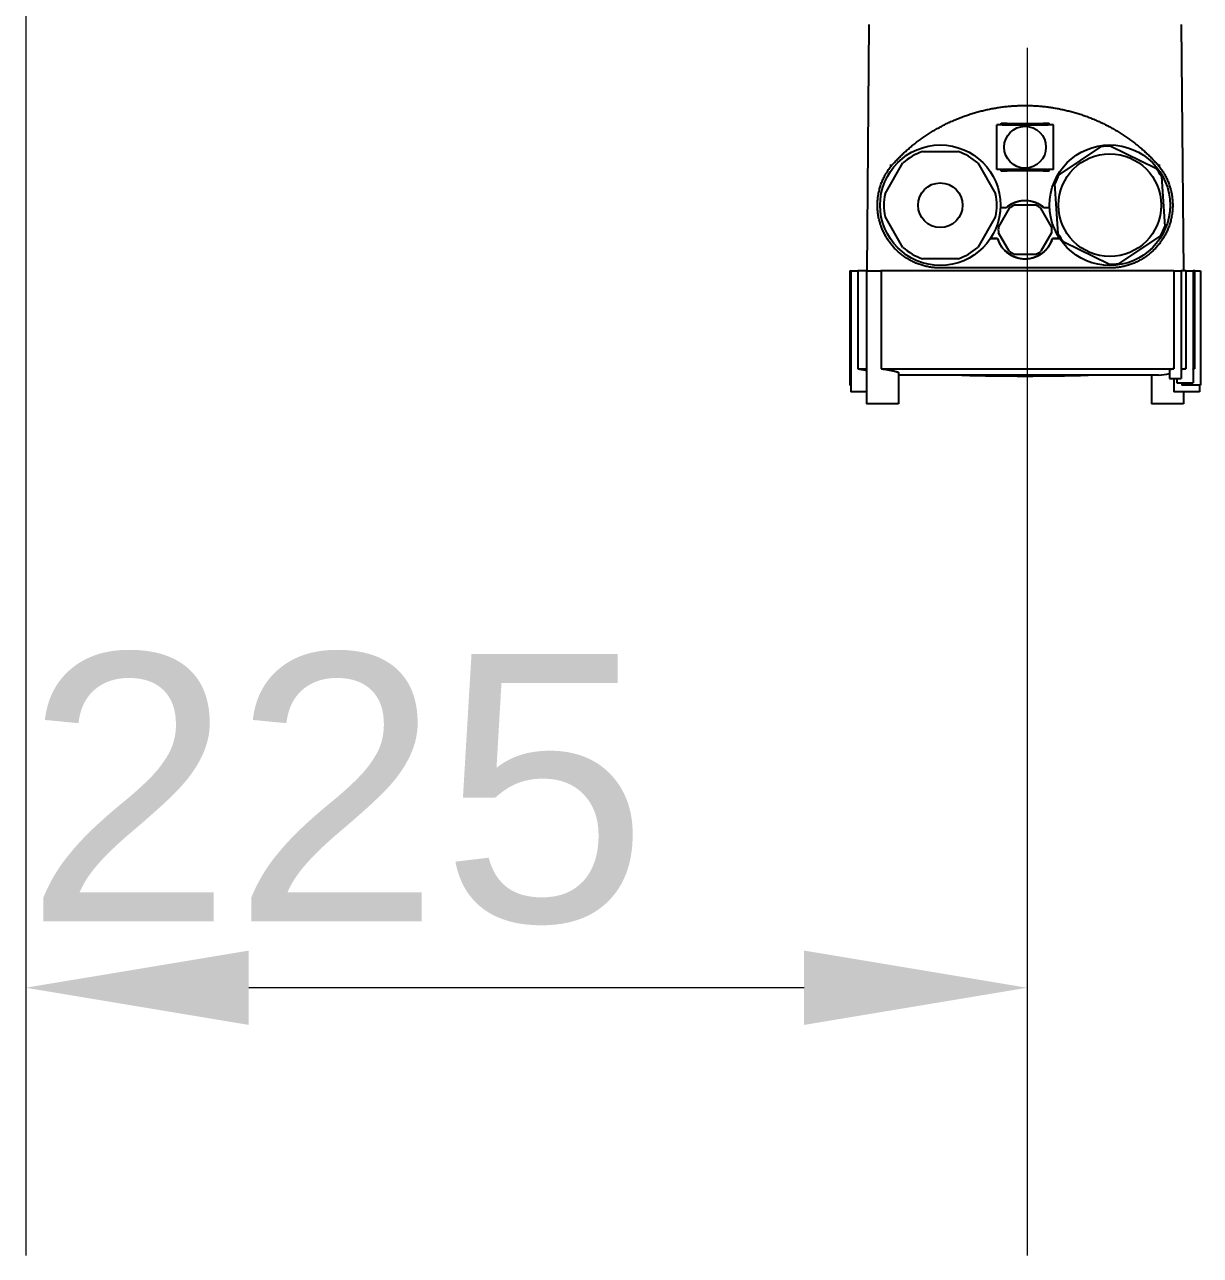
# Model space of a CAD drawing. Header units: millimetres. Extents: x 0 to 8400, y 0 to 5940.
# Drawn here: x 2720.4 to 2984, y 1483.7 to 1759.6 of the extents above; entities that cross this region are included whole.
import ezdxf

# ---------------------------------------------------------------- set-up
doc = ezdxf.new("R2010")
doc.units = ezdxf.units.MM
doc.header["$LTSCALE"] = 20
doc.layers.add('Dimension', color=7, linetype='Continuous', lineweight=18)
doc.layers.add('Visible', color=7, linetype='Continuous', lineweight=25)
doc.styles.add('Title', font='arial.ttf')
doc.dimstyles.new('Default - Method 2b', dxfattribs={"dimscale": 20, "dimtxt": 3, "dimasz": 2.5, "dimexe": 3, "dimexo": 0.5, "dimgap": 0.7, "dimtad": 0, "dimtoh": 1, "dimdec": 1, "dimrnd": 1e-08, "dimtxsty": 'Title', "dimcen": 0.09, "dimdle": 10, "dimclrd": 256, "dimclre": 256, "dimclrt": 7, "dimadec": 0, "dimazin": 2, "dimtfac": 0.833333, "dimtdec": 1, "dimtmove": 0, "dimatfit": 3, "dimfxl": 1, "dimtolj": 1, "dimlwd": -1, "dimlwe": -1, "dimarcsym": 0})

# ---------------------------------------------------------------- blocks, each defined once
blk = doc.blocks.new('*D31')
at = {"layer": 'Defpoints', "color": 0, "transparency": 16777216}
for p in [(2720.69, 1830.59), (2945.19, 1764.44), (2720.69, 1543.7)]:
    blk.add_point(p, dxfattribs=at)
at = {"layer": 'Dimension', "transparency": 16777216}
for p, q in [((2720.69, 1820.59), (2720.69, 1483.7)), ((2945.19, 1754.44), (2945.19, 1483.7)), ((2895.19, 1543.7), (2770.69, 1543.7))]:
    blk.add_line(p, q, dxfattribs=at)
for points in [[(2770.69, 1552.03), (2770.69, 1535.37), (2720.69, 1543.7)], [(2895.19, 1552.03), (2895.19, 1535.37), (2945.19, 1543.7)]]:
    blk.add_solid(points, dxfattribs=at)
at = {"layer": 'Dimension', "color": 7, "transparency": 16777216, "insert": (2720.45, 1557.7), "char_height": 60, "attachment_point": 7, "style": 'Title'}
blk.add_mtext('\\A1;225', dxfattribs=at)

msp = doc.modelspace()

# ---------------------------------------------------------------- linework, layer by layer
at = {"layer": 'Visible'}
for p, q in [((2909.71, 1759.61), (2909.22, 1704.43)), ((2979.73, 1759.61), (2980.21, 1704.43)), ((2939.57, 1737.13), (2938.37, 1737.13)), ((2938.37, 1727.13), (2938.37, 1737.13)), ((2939.33, 1737.13), (2939.33, 1737.52)), ((2939.33, 1737.52), (2939.71, 1737.14)), ((2939.57, 1737.13), (2949.87, 1737.13)), ((2939.71, 1737.14), (2939.71, 1737.13)), ((2949.73, 1737.14), (2939.71, 1737.14)), ((2949.73, 1737.14), (2950.11, 1737.52)), ((2949.73, 1737.13), (2949.73, 1737.14)), ((2951.07, 1737.13), (2949.87, 1737.13)), ((2950.11, 1737.13), (2950.11, 1737.52)), ((2951.07, 1727.13), (2951.07, 1737.13)), ((2921.71, 1731.13), (2929.72, 1731.13)), ((2952.37, 1725.97), (2961.71, 1732.23)), ((2963.97, 1732.38), (2974.05, 1727.42)), ((2913.32, 1721.66), (2917.33, 1728.6)), ((2914.54, 1727.91), (2914.64, 1727.83)), ((2934.11, 1728.6), (2938.11, 1721.66)), ((2974.79, 1727.83), (2974.89, 1727.91)), ((2939.57, 1727.13), (2938.37, 1727.13)), ((2939.33, 1726.74), (2939.33, 1727.13)), ((2939.33, 1726.74), (2939.71, 1727.12)), ((2939.57, 1727.13), (2949.87, 1727.13)), ((2939.71, 1727.13), (2939.71, 1727.12)), ((2949.73, 1727.12), (2939.71, 1727.12)), ((2949.73, 1727.12), (2949.73, 1727.13)), ((2950.11, 1726.74), (2949.73, 1727.12)), ((2951.07, 1727.13), (2949.87, 1727.13)), ((2950.11, 1726.74), (2950.11, 1727.13)), ((2975.32, 1725.53), (2976.06, 1714.32)), ((2952.12, 1712.72), (2951.37, 1723.94)), ((2947.12, 1719.13), (2942.32, 1719.13)), ((2917.33, 1709.66), (2913.32, 1716.6)), ((2938.11, 1716.6), (2934.11, 1709.66)), ((2941.15, 1718.46), (2938.76, 1714.3)), ((2939.21, 1718.63), (2940.56, 1718.63)), ((2940.56, 1718.63), (2940.56, 1718.64)), ((2950.68, 1714.3), (2948.28, 1718.46)), ((2948.87, 1718.63), (2948.87, 1718.64)), ((2948.87, 1718.63), (2950.23, 1718.63)), ((2938.53, 1711.63), (2936.94, 1711.63)), ((2938.53, 1711.63), (2938.52, 1711.62)), ((2941.15, 1708.8), (2938.76, 1712.96)), ((2950.68, 1712.96), (2948.28, 1708.8)), ((2950.91, 1711.62), (2950.9, 1711.63)), ((2952.49, 1711.63), (2950.9, 1711.63)), ((2963.46, 1705.88), (2953.38, 1710.84)), ((2975.06, 1712.29), (2965.73, 1706.03)), ((2942.32, 1708.13), (2947.12, 1708.13)), ((2929.72, 1707.13), (2921.71, 1707.13)), ((2905.42, 1704.43), (2905.64, 1704.43)), ((2905.42, 1704.43), (2905.42, 1678.78)), ((2905.64, 1704.43), (2905.66, 1704.43)), ((2905.64, 1704.43), (2905.64, 1677.28)), ((2905.66, 1704.43), (2905.73, 1704.43)), ((2905.73, 1704.43), (2907.23, 1704.43)), ((2907.23, 1704.43), (2907.23, 1682.46)), ((2909.16, 1704.43), (2907.23, 1704.43)), ((2909.16, 1704.43), (2912.36, 1704.43)), ((2909.16, 1704.43), (2909.16, 1674.58)), ((2912.46, 1704.43), (2912.36, 1704.43)), ((2912.46, 1704.43), (2912.46, 1682.46)), ((2978.07, 1704.43), (2912.46, 1704.43)), ((2978.07, 1704.43), (2979.55, 1704.43)), ((2978.07, 1704.43), (2978.07, 1682.46)), ((2979.55, 1704.43), (2979.62, 1704.43)), ((2979.62, 1704.43), (2979.74, 1704.43)), ((2980.76, 1704.43), (2979.74, 1704.43)), ((2979.74, 1704.43), (2979.74, 1680.29)), ((2980.76, 1704.43), (2982.25, 1704.43)), ((2980.76, 1704.43), (2980.76, 1682.46)), ((2982.25, 1704.43), (2982.31, 1704.43)), ((2982.31, 1704.43), (2982.37, 1704.43)), ((2982.71, 1704.43), (2982.37, 1704.43)), ((2982.37, 1704.43), (2982.37, 1679.29)), ((2982.78, 1704.43), (2982.71, 1704.43)), ((2982.71, 1704.43), (2982.71, 1682.46)), ((2982.78, 1704.43), (2983.98, 1704.43)), ((2983.98, 1704.43), (2984.02, 1704.43)), ((2984.02, 1704.43), (2984.02, 1704.43)), ((2984.02, 1704.43), (2984.02, 1678.78)), ((2907.23, 1682.46), (2909.16, 1682.46)), ((2912.46, 1682.46), (2978.07, 1682.46)), ((2916.37, 1681.56), (2916.37, 1674.58)), ((2974.72, 1680.99), (2916.37, 1680.99)), ((2973.06, 1680.99), (2973.06, 1674.58)), ((2977.12, 1682.19), (2977.12, 1680.29)), ((2979.74, 1682.46), (2980.76, 1682.46)), ((2982.37, 1682.46), (2982.71, 1682.46)), ((2905.64, 1678.78), (2905.42, 1678.78)), ((2977.12, 1680.29), (2979.74, 1680.29)), ((2978.1, 1680.29), (2978.1, 1677.28)), ((2978.74, 1680.29), (2978.74, 1679.29)), ((2978.74, 1679.29), (2982.37, 1679.29)), ((2979.87, 1679.29), (2979.87, 1678.78)), ((2982.78, 1678.78), (2979.87, 1678.78)), ((2984.02, 1678.78), (2982.78, 1678.78)), ((2983.8, 1678.78), (2983.8, 1677.28)), ((2909.16, 1677.28), (2905.64, 1677.28)), ((2983.64, 1677.28), (2978.1, 1677.28)), ((2980.27, 1677.28), (2980.27, 1674.58)), ((2983.8, 1677.28), (2983.64, 1677.28)), ((2912.36, 1674.58), (2909.16, 1674.58)), ((2916.37, 1674.58), (2912.36, 1674.58)), ((2976.25, 1674.58), (2973.06, 1674.58)), ((2980.27, 1674.58), (2976.25, 1674.58))]:
    msp.add_line(p, q, dxfattribs=at)
for centre, radius in [((2944.72, 1732.13), 4.69), ((2925.72, 1719.13), 13.5), ((2963.72, 1719.13), 13.5), ((2963.72, 1719.13), 11.5), ((2925.72, 1719.13), 5)]:
    msp.add_circle(centre, radius, dxfattribs=at)
for centre, radius, start, end in [((2925.72, 1719.13), 12.65, 108.447, 131.553), ((2925.72, 1719.13), 12.65, 48.447, 71.553), ((2963.72, 1719.13), 13.25, 88.9068, 98.7315), ((2963.72, 1719.13), 13.25, 28.9068, 38.7315), ((2963.72, 1719.13), 13.25, 148.9068, 158.7315), ((2925.72, 1719.13), 12.65, 168.447, 191.553), ((2925.72, 1719.13), 12.65, 348.447, 11.553), ((2944.72, 1713.63), 6.5, 50.2849, 129.7151), ((2944.72, 1713.63), 6, 113.5565, 126.4435), ((2944.72, 1713.63), 6, 53.5565, 66.4435), ((2944.72, 1713.63), 6, 173.5565, 186.4435), ((2944.72, 1713.63), 6, 353.5565, 6.4435), ((2963.72, 1719.13), 13.25, 328.9068, 338.7315), ((2944.72, 1713.63), 6.5, 197.9202, 342.0798), ((2963.72, 1719.13), 13.25, 208.9068, 218.7315), ((2925.72, 1719.13), 12.65, 228.447, 251.553), ((2925.72, 1719.13), 12.65, 288.447, 311.553), ((2944.72, 1713.63), 6, 233.5565, 246.4435), ((2944.72, 1713.63), 6, 293.5565, 306.4435), ((2963.72, 1719.13), 13.25, 268.9068, 278.7315), ((2944.72, 2280.83), 600, 268.64721, 271.35279), ((2944.72, 1878.73), 200, 278.6269, 279.3252)]:
    msp.add_arc(centre, radius, start, end, dxfattribs=at)
for centre, major_axis, ratio, start_param, end_param in [((2944.72, 1795.17), (-100, 0), 0.57735, 1.51687, 1.624723), ((2944.72, 1669.09), (-100, 0), 0.57735, 4.658463, 4.766315), ((2944.72, 1719.51), (-100, 0), 0.008727, 1.515679, 1.529217), ((2944.72, 1719.51), (-100, 0), 0.008727, 1.612376, 1.625913), ((2944.72, 1710.75), (100, 0), 0.008727, 1.632758, 1.648701), ((2944.72, 1710.75), (100, 0), 0.008727, 1.492891, 1.508834), ((2944.72, 1704.21), (100, 0), 0.008727, 1.379634, 1.761958)]:
    msp.add_ellipse(centre, major_axis=major_axis, ratio=ratio, start_param=start_param, end_param=end_param, dxfattribs=at)
for points, knots in [([(2914.64, 1727.83), (2914.87, 1728.09), (2915.1, 1728.35), (2915.34, 1728.61), (2915.58, 1728.87), (2915.82, 1729.12), (2916.06, 1729.37), (2916.31, 1729.62), (2916.56, 1729.87), (2916.81, 1730.12), (2917.06, 1730.36), (2917.31, 1730.6), (2917.57, 1730.84), (2917.83, 1731.08), (2918.09, 1731.32), (2918.36, 1731.55), (2918.62, 1731.78), (2918.89, 1732.01), (2919.16, 1732.24), (2919.43, 1732.46), (2919.71, 1732.69), (2919.98, 1732.9), (2920.26, 1733.12), (2920.54, 1733.34), (2920.82, 1733.55), (2921.11, 1733.76), (2921.39, 1733.97), (2921.68, 1734.17), (2921.97, 1734.38), (2922.26, 1734.58), (2922.56, 1734.77), (2922.85, 1734.97), (2923.15, 1735.16), (2923.45, 1735.35), (2923.75, 1735.54), (2924.05, 1735.72), (2924.35, 1735.9), (2924.66, 1736.08), (2924.96, 1736.26), (2925.27, 1736.43), (2925.58, 1736.6), (2925.89, 1736.77), (2926.2, 1736.93), (2926.51, 1737.09), (2926.83, 1737.25), (2927.14, 1737.41), (2927.46, 1737.56), (2927.78, 1737.71), (2928.1, 1737.86), (2928.42, 1738.01), (2928.75, 1738.15), (2929.07, 1738.29), (2929.4, 1738.43), (2929.73, 1738.56), (2930.06, 1738.69), (2930.39, 1738.82), (2930.72, 1738.95), (2931.06, 1739.07), (2931.39, 1739.19), (2931.73, 1739.31), (2932.07, 1739.42), (2932.41, 1739.54), (2932.75, 1739.64), (2933.09, 1739.75), (2933.43, 1739.85), (2933.78, 1739.95), (2934.12, 1740.05), (2934.47, 1740.14), (2934.82, 1740.23), (2935.16, 1740.32), (2935.51, 1740.4), (2935.86, 1740.48), (2936.21, 1740.56), (2936.56, 1740.64), (2936.91, 1740.71), (2937.27, 1740.78), (2937.62, 1740.84), (2937.97, 1740.9), (2938.32, 1740.96), (2938.68, 1741.02), (2939.03, 1741.07), (2939.39, 1741.12), (2939.74, 1741.17), (2940.1, 1741.21), (2940.45, 1741.25), (2940.81, 1741.29), (2941.16, 1741.32), (2941.52, 1741.35), (2941.87, 1741.38), (2942.23, 1741.4), (2942.58, 1741.42), (2942.94, 1741.44), (2943.3, 1741.45), (2943.65, 1741.46), (2944.01, 1741.47), (2944.37, 1741.48), (2944.72, 1741.48), (2945.08, 1741.48), (2945.44, 1741.47), (2945.79, 1741.46), (2946.15, 1741.45), (2946.51, 1741.44), (2946.86, 1741.42), (2947.22, 1741.4), (2947.57, 1741.38), (2947.93, 1741.35), (2948.28, 1741.32), (2948.64, 1741.28), (2948.99, 1741.25), (2949.35, 1741.21), (2949.7, 1741.17), (2950.06, 1741.12), (2950.41, 1741.07), (2950.76, 1741.02), (2951.11, 1740.96), (2951.46, 1740.9), (2951.81, 1740.84), (2952.17, 1740.78), (2952.52, 1740.71), (2952.87, 1740.64), (2953.21, 1740.56), (2953.56, 1740.49), (2953.91, 1740.41), (2954.26, 1740.32), (2954.6, 1740.24), (2954.95, 1740.15), (2955.29, 1740.05), (2955.64, 1739.96), (2955.98, 1739.86), (2956.33, 1739.75), (2956.67, 1739.65), (2957.01, 1739.54), (2957.35, 1739.43), (2957.69, 1739.32), (2958.02, 1739.2), (2958.36, 1739.08), (2958.69, 1738.95), (2959.03, 1738.83), (2959.36, 1738.7), (2959.69, 1738.57), (2960.02, 1738.43), (2960.35, 1738.29), (2960.68, 1738.15), (2961, 1738.01), (2961.33, 1737.86), (2961.65, 1737.71), (2961.97, 1737.56), (2962.29, 1737.41), (2962.61, 1737.25), (2962.92, 1737.09), (2963.24, 1736.93), (2963.55, 1736.76), (2963.86, 1736.6), (2964.17, 1736.42), (2964.48, 1736.25), (2964.78, 1736.08), (2965.08, 1735.9), (2965.39, 1735.72), (2965.69, 1735.54), (2965.98, 1735.35), (2966.28, 1735.16), (2966.58, 1734.97), (2966.87, 1734.78), (2967.16, 1734.58), (2967.45, 1734.38), (2967.74, 1734.18), (2968.03, 1733.98), (2968.31, 1733.77), (2968.6, 1733.56), (2968.88, 1733.35), (2969.16, 1733.13), (2969.44, 1732.92), (2969.71, 1732.7), (2969.99, 1732.48), (2970.26, 1732.25), (2970.53, 1732.03), (2970.8, 1731.8), (2971.06, 1731.56), (2971.33, 1731.33), (2971.59, 1731.1), (2971.85, 1730.86), (2972.11, 1730.62), (2972.36, 1730.37), (2972.62, 1730.13), (2972.87, 1729.88), (2973.12, 1729.63), (2973.36, 1729.38), (2973.61, 1729.13), (2973.85, 1728.87), (2974.09, 1728.61), (2974.33, 1728.35), (2974.56, 1728.09), (2974.79, 1727.83)], [0, 0, 0, 0, 1.071271, 1.071271, 1.071271, 2.144972, 2.144972, 2.144972, 3.22075, 3.22075, 3.22075, 4.298232, 4.298232, 4.298232, 5.377034, 5.377034, 5.377034, 6.45676, 6.45676, 6.45676, 7.537012, 7.537012, 7.537012, 8.617391, 8.617391, 8.617391, 9.697503, 9.697503, 9.697503, 10.776964, 10.776964, 10.776964, 11.855401, 11.855401, 11.855401, 12.932463, 12.932463, 12.932463, 14.00782, 14.00782, 14.00782, 15.081173, 15.081173, 15.081173, 16.152259, 16.152259, 16.152259, 17.22374, 17.22374, 17.22374, 18.297838, 18.297838, 18.297838, 19.374126, 19.374126, 19.374126, 20.452156, 20.452156, 20.452156, 21.531469, 21.531469, 21.531469, 22.611597, 22.611597, 22.611597, 23.692073, 23.692073, 23.692073, 24.772438, 24.772438, 24.772438, 25.852241, 25.852241, 25.852241, 26.931051, 26.931051, 26.931051, 28.008461, 28.008461, 28.008461, 29.084094, 29.084094, 29.084094, 30.157612, 30.157612, 30.157612, 31.228726, 31.228726, 31.228726, 32.298734, 32.298734, 32.298734, 33.368709, 33.368709, 33.368709, 34.43866, 34.43866, 34.43866, 35.508608, 35.508608, 35.508608, 36.578594, 36.578594, 36.578594, 37.648957, 37.648957, 37.648957, 38.719756, 38.719756, 38.719756, 39.790553, 39.790553, 39.790553, 40.860902, 40.860902, 40.860902, 41.931996, 41.931996, 41.931996, 43.005408, 43.005408, 43.005408, 44.080864, 44.080864, 44.080864, 45.158043, 45.158043, 45.158043, 46.236587, 46.236587, 46.236587, 47.316105, 47.316105, 47.316105, 48.396182, 48.396182, 48.396182, 49.476385, 49.476385, 49.476385, 50.556266, 50.556266, 50.556266, 51.635371, 51.635371, 51.635371, 52.713246, 52.713246, 52.713246, 53.789436, 53.789436, 53.789436, 54.863501, 54.863501, 54.863501, 55.935013, 55.935013, 55.935013, 57.006071, 57.006071, 57.006071, 58.079427, 58.079427, 58.079427, 59.154806, 59.154806, 59.154806, 60.231896, 60.231896, 60.231896, 61.310359, 61.310359, 61.310359, 62.389838, 62.389838, 62.389838, 63.469961, 63.469961, 63.469961, 64.550345, 64.550345, 64.550345, 65.630603, 65.630603, 65.630603, 66.710344, 66.710344, 66.710344, 67.789183, 67.789183, 67.789183, 68.866741, 68.866741, 68.866741, 68.866741]), ([(2925.72, 1705.07), (2925.39, 1705.07), (2925.07, 1705.08), (2924.74, 1705.1), (2924.58, 1705.11), (2924.42, 1705.13), (2924.26, 1705.14), (2924.1, 1705.16), (2923.94, 1705.18), (2923.78, 1705.2), (2923.62, 1705.22), (2923.46, 1705.25), (2923.3, 1705.27), (2923.14, 1705.3), (2922.98, 1705.33), (2922.82, 1705.37), (2922.66, 1705.4), (2922.5, 1705.44), (2922.34, 1705.47), (2922.19, 1705.51), (2922.03, 1705.55), (2921.87, 1705.6), (2921.72, 1705.64), (2921.56, 1705.69), (2921.4, 1705.74), (2921.25, 1705.79), (2921.1, 1705.84), (2920.94, 1705.9), (2920.79, 1705.95), (2920.64, 1706.01), (2920.49, 1706.07), (2920.33, 1706.13), (2920.18, 1706.19), (2920.04, 1706.26), (2919.89, 1706.32), (2919.74, 1706.39), (2919.59, 1706.46), (2919.45, 1706.53), (2919.3, 1706.6), (2919.16, 1706.68), (2919.02, 1706.75), (2918.87, 1706.83), (2918.73, 1706.91), (2918.66, 1706.95), (2918.59, 1706.99), (2918.53, 1707.03), (2918.46, 1707.07), (2918.39, 1707.11), (2918.32, 1707.16), (2918.18, 1707.24), (2918.04, 1707.33), (2917.91, 1707.42), (2917.78, 1707.51), (2917.64, 1707.6), (2917.51, 1707.69), (2917.38, 1707.79), (2917.25, 1707.88), (2917.12, 1707.98), (2916.99, 1708.08), (2916.86, 1708.18), (2916.74, 1708.29), (2916.61, 1708.39), (2916.49, 1708.5), (2916.37, 1708.6), (2916.24, 1708.71), (2916.12, 1708.82), (2916, 1708.94), (2915.89, 1709.05), (2915.77, 1709.16), (2915.66, 1709.28), (2915.54, 1709.39), (2915.43, 1709.51), (2915.32, 1709.63), (2915.21, 1709.75), (2915.1, 1709.88), (2914.99, 1710), (2914.89, 1710.12), (2914.78, 1710.25), (2914.68, 1710.38), (2914.58, 1710.5), (2914.48, 1710.63), (2914.39, 1710.76), (2914.29, 1710.89), (2914.19, 1711.03), (2914.1, 1711.16), (2914.01, 1711.29), (2913.92, 1711.43), (2913.83, 1711.57), (2913.74, 1711.71), (2913.66, 1711.85), (2913.57, 1711.99), (2913.49, 1712.13), (2913.41, 1712.27), (2913.33, 1712.42), (2913.25, 1712.56), (2913.18, 1712.71), (2913.1, 1712.86), (2913.03, 1713.01), (2912.96, 1713.15), (2912.89, 1713.3), (2912.82, 1713.46), (2912.75, 1713.61), (2912.69, 1713.76), (2912.63, 1713.91), (2912.57, 1714.07), (2912.51, 1714.22), (2912.45, 1714.38), (2912.4, 1714.53), (2912.34, 1714.69), (2912.29, 1714.85), (2912.24, 1715), (2912.2, 1715.16), (2912.15, 1715.32), (2912.11, 1715.48), (2912.06, 1715.64), (2912.02, 1715.8), (2911.99, 1715.96), (2911.95, 1716.12), (2911.91, 1716.28), (2911.88, 1716.45), (2911.85, 1716.61), (2911.82, 1716.77), (2911.8, 1716.94), (2911.77, 1717.1), (2911.75, 1717.27), (2911.73, 1717.43), (2911.71, 1717.6), (2911.69, 1717.76), (2911.67, 1717.93), (2911.66, 1718.1), (2911.65, 1718.26), (2911.64, 1718.43), (2911.63, 1718.6), (2911.63, 1718.76), (2911.62, 1718.93), (2911.62, 1719.1), (2911.62, 1719.26), (2911.63, 1719.43), (2911.63, 1719.6), (2911.64, 1719.76), (2911.65, 1719.93), (2911.66, 1720.09), (2911.67, 1720.26), (2911.68, 1720.43), (2911.7, 1720.59), (2911.71, 1720.67), (2911.72, 1720.75), (2911.73, 1720.84), (2911.74, 1720.92), (2911.75, 1721), (2911.76, 1721.08), (2911.78, 1721.25), (2911.81, 1721.41), (2911.84, 1721.57), (2911.87, 1721.74), (2911.9, 1721.9), (2911.93, 1722.06), (2911.97, 1722.22), (2912.01, 1722.39), (2912.05, 1722.55), (2912.09, 1722.71), (2912.13, 1722.87), (2912.18, 1723.03), (2912.22, 1723.19), (2912.27, 1723.35), (2912.32, 1723.5), (2912.37, 1723.66), (2912.43, 1723.82), (2912.49, 1723.97), (2912.54, 1724.13), (2912.6, 1724.28), (2912.67, 1724.44), (2912.73, 1724.59), (2912.79, 1724.74), (2912.86, 1724.89), (2912.93, 1725.04), (2913, 1725.19), (2913.07, 1725.34), (2913.14, 1725.49), (2913.22, 1725.63), (2913.3, 1725.78), (2913.33, 1725.85), (2913.37, 1725.92), (2913.41, 1725.99), (2913.45, 1726.06), (2913.49, 1726.13), (2913.54, 1726.2), (2913.62, 1726.35), (2913.7, 1726.49), (2913.79, 1726.62), (2913.88, 1726.76), (2913.97, 1726.9), (2914.06, 1727.03), (2914.15, 1727.17), (2914.25, 1727.3), (2914.34, 1727.44), (2914.44, 1727.57), (2914.54, 1727.7), (2914.64, 1727.83)], [0, 0, 0, 0, 0.992128, 0.992128, 0.992128, 1.48835, 1.48835, 1.48835, 1.984511, 1.984511, 1.984511, 2.481689, 2.481689, 2.481689, 2.980163, 2.980163, 2.980163, 3.479687, 3.479687, 3.479687, 3.979993, 3.979993, 3.979993, 4.480793, 4.480793, 4.480793, 4.981792, 4.981792, 4.981792, 5.482687, 5.482687, 5.482687, 5.983175, 5.983175, 5.983175, 6.482958, 6.482958, 6.482958, 6.981751, 6.981751, 6.981751, 7.479281, 7.479281, 7.479281, 7.727495, 7.727495, 7.727495, 7.975713, 7.975713, 7.975713, 8.473268, 8.473268, 8.473268, 8.972089, 8.972089, 8.972089, 9.471888, 9.471888, 9.471888, 9.972362, 9.972362, 9.972362, 10.473204, 10.473204, 10.473204, 10.974102, 10.974102, 10.974102, 11.474749, 11.474749, 11.474749, 11.974849, 11.974849, 11.974849, 12.47412, 12.47412, 12.47412, 12.9723, 12.9723, 12.9723, 13.469157, 13.469157, 13.469157, 13.965938, 13.965938, 13.965938, 14.464216, 14.464216, 14.464216, 14.963673, 14.963673, 14.963673, 15.463965, 15.463965, 15.463965, 15.964741, 15.964741, 15.964741, 16.465651, 16.465651, 16.465651, 16.96635, 16.96635, 16.96635, 17.466505, 17.466505, 17.466505, 17.965807, 17.965807, 17.965807, 18.463974, 18.463974, 18.463974, 18.960764, 18.960764, 18.960764, 19.457641, 19.457641, 19.457641, 19.956017, 19.956017, 19.956017, 20.45557, 20.45557, 20.45557, 20.955954, 20.955954, 20.955954, 21.456803, 21.456803, 21.456803, 21.957743, 21.957743, 21.957743, 22.458399, 22.458399, 22.458399, 22.958406, 22.958406, 22.958406, 23.457416, 23.457416, 23.457416, 23.955108, 23.955108, 23.955108, 24.203369, 24.203369, 24.203369, 24.451555, 24.451555, 24.451555, 24.949044, 24.949044, 24.949044, 25.447827, 25.447827, 25.447827, 25.947626, 25.947626, 25.947626, 26.448127, 26.448127, 26.448127, 26.948991, 26.948991, 26.948991, 27.449865, 27.449865, 27.449865, 27.950387, 27.950387, 27.950387, 28.450192, 28.450192, 28.450192, 28.948926, 28.948926, 28.948926, 29.446249, 29.446249, 29.446249, 29.694369, 29.694369, 29.694369, 29.942738, 29.942738, 29.942738, 30.440486, 30.440486, 30.440486, 30.939396, 30.939396, 30.939396, 31.439215, 31.439215, 31.439215, 31.939661, 31.939661, 31.939661, 31.939661]), ([(2974.79, 1727.83), (2974.89, 1727.7), (2974.99, 1727.57), (2975.09, 1727.44), (2975.19, 1727.31), (2975.28, 1727.17), (2975.37, 1727.04), (2975.46, 1726.9), (2975.55, 1726.77), (2975.64, 1726.63), (2975.73, 1726.49), (2975.82, 1726.35), (2975.9, 1726.21), (2975.98, 1726.06), (2976.06, 1725.92), (2976.14, 1725.77), (2976.22, 1725.63), (2976.29, 1725.48), (2976.37, 1725.33), (2976.44, 1725.18), (2976.51, 1725.04), (2976.58, 1724.88), (2976.64, 1724.73), (2976.71, 1724.58), (2976.77, 1724.43), (2976.83, 1724.28), (2976.89, 1724.12), (2976.95, 1723.97), (2977.01, 1723.81), (2977.06, 1723.66), (2977.11, 1723.5), (2977.16, 1723.34), (2977.21, 1723.18), (2977.26, 1723.03), (2977.3, 1722.87), (2977.35, 1722.71), (2977.39, 1722.55), (2977.43, 1722.39), (2977.47, 1722.23), (2977.5, 1722.06), (2977.53, 1721.9), (2977.57, 1721.74), (2977.6, 1721.57), (2977.62, 1721.41), (2977.65, 1721.25), (2977.67, 1721.08), (2977.7, 1720.92), (2977.72, 1720.75), (2977.73, 1720.58), (2977.75, 1720.42), (2977.77, 1720.25), (2977.78, 1720.08), (2977.79, 1719.92), (2977.8, 1719.75), (2977.8, 1719.58), (2977.81, 1719.42), (2977.81, 1719.25), (2977.81, 1719.08), (2977.81, 1718.92), (2977.81, 1718.75), (2977.8, 1718.59), (2977.79, 1718.42), (2977.78, 1718.25), (2977.77, 1718.09), (2977.77, 1718.01), (2977.76, 1717.92), (2977.75, 1717.84), (2977.74, 1717.76), (2977.73, 1717.68), (2977.73, 1717.59), (2977.71, 1717.43), (2977.69, 1717.27), (2977.66, 1717.1), (2977.64, 1716.94), (2977.61, 1716.77), (2977.58, 1716.61), (2977.55, 1716.45), (2977.52, 1716.28), (2977.48, 1716.12), (2977.45, 1715.96), (2977.41, 1715.8), (2977.37, 1715.64), (2977.33, 1715.47), (2977.28, 1715.31), (2977.24, 1715.15), (2977.19, 1714.99), (2977.14, 1714.84), (2977.09, 1714.68), (2977.03, 1714.52), (2976.98, 1714.37), (2976.92, 1714.21), (2976.86, 1714.05), (2976.8, 1713.9), (2976.74, 1713.75), (2976.68, 1713.6), (2976.61, 1713.44), (2976.54, 1713.29), (2976.47, 1713.15), (2976.4, 1713), (2976.33, 1712.85), (2976.18, 1712.56), (2976.03, 1712.27), (2975.86, 1711.99), (2975.78, 1711.85), (2975.69, 1711.71), (2975.6, 1711.57), (2975.51, 1711.43), (2975.42, 1711.29), (2975.33, 1711.16), (2975.24, 1711.02), (2975.14, 1710.89), (2975.04, 1710.76), (2974.95, 1710.63), (2974.85, 1710.5), (2974.74, 1710.37), (2974.64, 1710.24), (2974.54, 1710.11), (2974.43, 1709.99), (2974.33, 1709.87), (2974.22, 1709.74), (2974.11, 1709.62), (2974, 1709.5), (2973.88, 1709.38), (2973.77, 1709.27), (2973.65, 1709.15), (2973.54, 1709.04), (2973.42, 1708.93), (2973.3, 1708.81), (2973.18, 1708.71), (2973.06, 1708.6), (2973, 1708.54), (2972.94, 1708.49), (2972.88, 1708.44), (2972.82, 1708.39), (2972.76, 1708.34), (2972.69, 1708.28), (2972.57, 1708.18), (2972.44, 1708.08), (2972.31, 1707.98), (2972.19, 1707.88), (2972.06, 1707.79), (2971.92, 1707.69), (2971.79, 1707.6), (2971.66, 1707.51), (2971.52, 1707.42), (2971.39, 1707.33), (2971.25, 1707.24), (2971.11, 1707.15), (2970.97, 1707.07), (2970.83, 1706.99), (2970.69, 1706.9), (2970.55, 1706.82), (2970.41, 1706.75), (2970.26, 1706.67), (2970.12, 1706.6), (2969.97, 1706.52), (2969.83, 1706.45), (2969.68, 1706.38), (2969.53, 1706.31), (2969.38, 1706.25), (2969.23, 1706.18), (2969.08, 1706.12), (2968.93, 1706.06), (2968.78, 1706), (2968.63, 1705.95), (2968.48, 1705.89), (2968.33, 1705.84), (2968.17, 1705.78), (2968.02, 1705.74), (2967.94, 1705.71), (2967.87, 1705.69), (2967.79, 1705.66), (2967.71, 1705.64), (2967.63, 1705.62), (2967.56, 1705.6), (2967.4, 1705.55), (2967.24, 1705.51), (2967.09, 1705.47), (2966.93, 1705.43), (2966.77, 1705.4), (2966.61, 1705.37), (2966.46, 1705.33), (2966.3, 1705.3), (2966.14, 1705.27), (2965.98, 1705.25), (2965.82, 1705.22), (2965.66, 1705.2), (2965.5, 1705.18), (2965.34, 1705.16), (2965.17, 1705.14), (2965.01, 1705.13), (2964.85, 1705.11), (2964.69, 1705.1), (2964.53, 1705.09), (2964.37, 1705.08), (2964.2, 1705.08), (2964.04, 1705.07), (2963.88, 1705.07), (2963.72, 1705.07)], [0, 0, 0, 0, 0.497033, 0.497033, 0.497033, 0.995546, 0.995546, 0.995546, 1.495214, 1.495214, 1.495214, 1.995696, 1.995696, 1.995696, 2.496645, 2.496645, 2.496645, 2.997711, 2.997711, 2.997711, 3.498553, 3.498553, 3.498553, 3.998844, 3.998844, 3.998844, 4.498277, 4.498277, 4.498277, 4.996575, 4.996575, 4.996575, 5.493499, 5.493499, 5.493499, 5.990562, 5.990562, 5.990562, 6.489122, 6.489122, 6.489122, 6.988856, 6.988856, 6.988856, 7.489412, 7.489412, 7.489412, 7.990425, 7.990425, 7.990425, 8.49152, 8.49152, 8.49152, 8.992322, 8.992322, 8.992322, 9.49247, 9.49247, 9.49247, 9.991617, 9.991617, 9.991617, 10.489447, 10.489447, 10.489447, 10.73778, 10.73778, 10.73778, 10.986052, 10.986052, 10.986052, 11.483724, 11.483724, 11.483724, 11.9827, 11.9827, 11.9827, 12.482694, 12.482694, 12.482694, 12.983388, 12.983388, 12.983388, 13.48444, 13.48444, 13.48444, 13.985492, 13.985492, 13.985492, 14.486179, 14.486179, 14.486179, 14.986134, 14.986134, 14.986134, 15.485003, 15.485003, 15.485003, 15.982444, 15.982444, 15.982444, 16.977056, 16.977056, 16.977056, 17.476159, 17.476159, 17.476159, 17.976163, 17.976163, 17.976163, 18.476785, 18.476785, 18.476785, 18.97772, 18.97772, 18.97772, 19.478652, 19.478652, 19.478652, 19.979255, 19.979255, 19.979255, 20.479202, 20.479202, 20.479202, 20.978172, 20.978172, 20.978172, 21.475853, 21.475853, 21.475853, 21.724121, 21.724121, 21.724121, 21.972446, 21.972446, 21.972446, 22.470175, 22.470175, 22.470175, 22.969147, 22.969147, 22.969147, 23.469105, 23.469105, 23.469105, 23.969769, 23.969769, 23.969769, 24.470851, 24.470851, 24.470851, 24.97205, 24.97205, 24.97205, 25.473065, 25.473065, 25.473065, 25.973598, 25.973598, 25.973598, 26.473358, 26.473358, 26.473358, 26.972066, 26.972066, 26.972066, 27.469467, 27.469467, 27.469467, 27.71765, 27.71765, 27.71765, 27.96591, 27.96591, 27.96591, 28.462855, 28.462855, 28.462855, 28.960125, 28.960125, 28.960125, 29.45743, 29.45743, 29.45743, 29.954485, 29.954485, 29.954485, 30.451011, 30.451011, 30.451011, 30.947254, 30.947254, 30.947254, 31.443467, 31.443467, 31.443467, 31.939661, 31.939661, 31.939661, 31.939661]), ([(2948.87, 1718.64), (2948.8, 1718.7), (2948.73, 1718.76), (2948.65, 1718.81), (2948.58, 1718.87), (2948.5, 1718.93), (2948.43, 1718.98), (2948.35, 1719.03), (2948.27, 1719.08), (2948.19, 1719.13), (2948.11, 1719.18), (2948.03, 1719.23), (2947.95, 1719.28), (2947.87, 1719.33), (2947.78, 1719.37), (2947.7, 1719.41), (2947.62, 1719.46), (2947.53, 1719.5), (2947.45, 1719.54), (2947.36, 1719.58), (2947.27, 1719.62), (2947.19, 1719.65), (2947.1, 1719.69), (2947.01, 1719.72), (2946.92, 1719.75), (2946.83, 1719.79), (2946.74, 1719.82), (2946.65, 1719.84), (2946.56, 1719.87), (2946.47, 1719.9), (2946.38, 1719.92), (2946.29, 1719.95), (2946.2, 1719.97), (2946.11, 1719.99), (2946.02, 1720.01), (2945.93, 1720.03), (2945.83, 1720.04), (2945.65, 1720.07), (2945.46, 1720.1), (2945.28, 1720.11), (2945.18, 1720.12), (2945.09, 1720.13), (2945, 1720.13), (2944.9, 1720.14), (2944.81, 1720.14), (2944.72, 1720.14), (2944.53, 1720.14), (2944.34, 1720.13), (2944.16, 1720.11), (2944.06, 1720.11), (2943.97, 1720.1), (2943.88, 1720.08), (2943.78, 1720.07), (2943.69, 1720.06), (2943.6, 1720.04), (2943.51, 1720.03), (2943.41, 1720.01), (2943.32, 1719.99), (2943.23, 1719.97), (2943.14, 1719.94), (2943.05, 1719.92), (2942.96, 1719.9), (2942.87, 1719.87), (2942.78, 1719.84), (2942.69, 1719.81), (2942.6, 1719.78), (2942.51, 1719.75), (2942.42, 1719.72), (2942.33, 1719.69), (2942.24, 1719.65), (2942.16, 1719.61), (2942.07, 1719.58), (2941.98, 1719.54), (2941.9, 1719.5), (2941.81, 1719.46), (2941.73, 1719.41), (2941.65, 1719.37), (2941.56, 1719.32), (2941.48, 1719.28), (2941.4, 1719.23), (2941.32, 1719.18), (2941.24, 1719.13), (2941.16, 1719.08), (2941.08, 1719.03), (2941.01, 1718.98), (2940.93, 1718.92), (2940.85, 1718.87), (2940.78, 1718.81), (2940.71, 1718.76), (2940.63, 1718.7), (2940.56, 1718.64)], [0, 0, 0, 0, 0.28217, 0.28217, 0.28217, 0.563398, 0.563398, 0.563398, 0.844629, 0.844629, 0.844629, 1.126802, 1.126802, 1.126802, 1.409674, 1.409674, 1.409674, 1.69298, 1.69298, 1.69298, 1.976443, 1.976443, 1.976443, 2.259778, 2.259778, 2.259778, 2.542709, 2.542709, 2.542709, 2.824969, 2.824969, 2.824969, 3.106314, 3.106314, 3.106314, 3.387091, 3.387091, 3.387091, 3.94864, 3.94864, 3.94864, 4.22935, 4.22935, 4.22935, 4.510046, 4.510046, 4.510046, 5.071508, 5.071508, 5.071508, 5.352414, 5.352414, 5.352414, 5.633214, 5.633214, 5.633214, 5.914555, 5.914555, 5.914555, 6.196811, 6.196811, 6.196811, 6.47974, 6.47974, 6.47974, 6.763075, 6.763075, 6.763075, 7.046539, 7.046539, 7.046539, 7.329847, 7.329847, 7.329847, 7.612723, 7.612723, 7.612723, 7.8949, 7.8949, 7.8949, 8.176136, 8.176136, 8.176136, 8.456972, 8.456972, 8.456972, 8.73794, 8.73794, 8.73794, 9.018777, 9.018777, 9.018777, 9.018777]), ([(2938.52, 1711.62), (2938.55, 1711.54), (2938.58, 1711.46), (2938.61, 1711.38), (2938.64, 1711.3), (2938.67, 1711.22), (2938.7, 1711.14), (2938.74, 1711.06), (2938.77, 1710.98), (2938.81, 1710.9), (2938.84, 1710.82), (2938.88, 1710.75), (2938.92, 1710.67), (2938.96, 1710.6), (2939, 1710.52), (2939.04, 1710.45), (2939.08, 1710.37), (2939.12, 1710.3), (2939.17, 1710.23), (2939.19, 1710.19), (2939.21, 1710.15), (2939.24, 1710.12), (2939.26, 1710.08), (2939.28, 1710.05), (2939.3, 1710.01), (2939.35, 1709.94), (2939.4, 1709.87), (2939.45, 1709.8), (2939.5, 1709.73), (2939.55, 1709.67), (2939.61, 1709.6), (2939.66, 1709.53), (2939.71, 1709.47), (2939.77, 1709.4), (2939.82, 1709.34), (2939.88, 1709.27), (2939.94, 1709.21), (2940, 1709.15), (2940.06, 1709.08), (2940.12, 1709.02), (2940.18, 1708.96), (2940.24, 1708.9), (2940.3, 1708.85), (2940.36, 1708.79), (2940.43, 1708.73), (2940.49, 1708.68), (2940.56, 1708.62), (2940.62, 1708.57), (2940.69, 1708.51), (2940.76, 1708.46), (2940.83, 1708.41), (2940.9, 1708.36), (2940.93, 1708.33), (2940.96, 1708.31), (2941, 1708.29), (2941.03, 1708.26), (2941.07, 1708.24), (2941.1, 1708.21), (2941.17, 1708.17), (2941.25, 1708.12), (2941.32, 1708.08), (2941.39, 1708.03), (2941.47, 1707.99), (2941.54, 1707.95), (2941.61, 1707.91), (2941.69, 1707.87), (2941.77, 1707.83), (2941.84, 1707.79), (2941.92, 1707.75), (2942, 1707.72), (2942.08, 1707.68), (2942.15, 1707.65), (2942.23, 1707.61), (2942.31, 1707.58), (2942.39, 1707.55), (2942.47, 1707.52), (2942.55, 1707.49), (2942.63, 1707.46), (2942.71, 1707.44), (2942.8, 1707.41), (2942.88, 1707.39), (2942.96, 1707.36), (2943.04, 1707.34), (2943.12, 1707.32), (2943.21, 1707.3), (2943.25, 1707.29), (2943.29, 1707.28), (2943.33, 1707.27), (2943.37, 1707.26), (2943.41, 1707.25), (2943.46, 1707.24), (2943.54, 1707.23), (2943.62, 1707.21), (2943.71, 1707.2), (2943.87, 1707.17), (2944.04, 1707.15), (2944.21, 1707.14), (2944.3, 1707.13), (2944.38, 1707.13), (2944.47, 1707.13), (2944.55, 1707.12), (2944.63, 1707.12), (2944.72, 1707.12), (2944.89, 1707.12), (2945.06, 1707.13), (2945.23, 1707.14), (2945.31, 1707.15), (2945.4, 1707.16), (2945.48, 1707.17), (2945.57, 1707.18), (2945.65, 1707.19), (2945.73, 1707.2), (2945.9, 1707.23), (2946.07, 1707.26), (2946.23, 1707.3), (2946.32, 1707.32), (2946.4, 1707.34), (2946.48, 1707.36), (2946.56, 1707.39), (2946.65, 1707.41), (2946.73, 1707.44), (2946.81, 1707.46), (2946.89, 1707.49), (2946.97, 1707.52), (2947.05, 1707.55), (2947.13, 1707.58), (2947.21, 1707.62), (2947.29, 1707.65), (2947.37, 1707.68), (2947.44, 1707.72), (2947.52, 1707.75), (2947.6, 1707.79), (2947.67, 1707.83), (2947.75, 1707.87), (2947.83, 1707.91), (2947.9, 1707.95), (2947.97, 1707.99), (2948.05, 1708.04), (2948.12, 1708.08), (2948.16, 1708.1), (2948.19, 1708.12), (2948.23, 1708.15), (2948.26, 1708.17), (2948.3, 1708.19), (2948.33, 1708.22), (2948.4, 1708.26), (2948.47, 1708.31), (2948.54, 1708.36), (2948.61, 1708.41), (2948.68, 1708.46), (2948.75, 1708.52), (2948.81, 1708.57), (2948.88, 1708.62), (2948.95, 1708.68), (2949.01, 1708.74), (2949.07, 1708.79), (2949.14, 1708.85), (2949.2, 1708.91), (2949.26, 1708.97), (2949.32, 1709.03), (2949.38, 1709.09), (2949.44, 1709.15), (2949.5, 1709.21), (2949.56, 1709.28), (2949.62, 1709.34), (2949.67, 1709.41), (2949.73, 1709.47), (2949.78, 1709.54), (2949.83, 1709.6), (2949.89, 1709.67), (2949.94, 1709.74), (2949.99, 1709.81), (2950.01, 1709.84), (2950.04, 1709.88), (2950.06, 1709.91), (2950.08, 1709.95), (2950.11, 1709.98), (2950.13, 1710.02), (2950.18, 1710.09), (2950.23, 1710.16), (2950.27, 1710.23), (2950.31, 1710.3), (2950.36, 1710.38), (2950.4, 1710.45), (2950.44, 1710.53), (2950.48, 1710.6), (2950.52, 1710.68), (2950.56, 1710.75), (2950.59, 1710.83), (2950.63, 1710.91), (2950.67, 1710.98), (2950.7, 1711.06), (2950.73, 1711.14), (2950.77, 1711.22), (2950.8, 1711.3), (2950.83, 1711.38), (2950.86, 1711.46), (2950.88, 1711.54), (2950.91, 1711.62)], [0, 0, 0, 0, 0.256814, 0.256814, 0.256814, 0.513728, 0.513728, 0.513728, 0.77053, 0.77053, 0.77053, 1.027013, 1.027013, 1.027013, 1.282976, 1.282976, 1.282976, 1.538232, 1.538232, 1.538232, 1.665541, 1.665541, 1.665541, 1.792857, 1.792857, 1.792857, 2.048122, 2.048122, 2.048122, 2.30409, 2.30409, 2.30409, 2.560575, 2.560575, 2.560575, 2.817378, 2.817378, 2.817378, 3.07429, 3.07429, 3.07429, 3.331103, 3.331103, 3.331103, 3.587609, 3.587609, 3.587609, 3.843607, 3.843607, 3.843607, 4.098911, 4.098911, 4.098911, 4.226249, 4.226249, 4.226249, 4.353539, 4.353539, 4.353539, 4.608755, 4.608755, 4.608755, 4.864686, 4.864686, 4.864686, 5.121146, 5.121146, 5.121146, 5.377937, 5.377937, 5.377937, 5.634849, 5.634849, 5.634849, 5.891672, 5.891672, 5.891672, 6.148199, 6.148199, 6.148199, 6.404229, 6.404229, 6.404229, 6.659574, 6.659574, 6.659574, 6.786937, 6.786937, 6.786937, 6.914156, 6.914156, 6.914156, 7.168678, 7.168678, 7.168678, 7.67759, 7.67759, 7.67759, 7.932004, 7.932004, 7.932004, 8.186406, 8.186406, 8.186406, 8.695252, 8.695252, 8.695252, 8.949838, 8.949838, 8.949838, 9.204386, 9.204386, 9.204386, 9.714463, 9.714463, 9.714463, 9.97056, 9.97056, 9.97056, 10.227132, 10.227132, 10.227132, 10.483977, 10.483977, 10.483977, 10.740887, 10.740887, 10.740887, 10.99765, 10.99765, 10.99765, 11.254061, 11.254061, 11.254061, 11.50992, 11.50992, 11.50992, 11.765043, 11.765043, 11.765043, 11.892304, 11.892304, 11.892304, 12.019694, 12.019694, 12.019694, 12.275086, 12.275086, 12.275086, 12.531151, 12.531151, 12.531151, 12.787702, 12.787702, 12.787702, 13.044537, 13.044537, 13.044537, 13.301447, 13.301447, 13.301447, 13.558224, 13.558224, 13.558224, 13.81466, 13.81466, 13.81466, 14.070556, 14.070556, 14.070556, 14.32573, 14.32573, 14.32573, 14.453004, 14.453004, 14.453004, 14.580324, 14.580324, 14.580324, 14.83541, 14.83541, 14.83541, 15.090934, 15.090934, 15.090934, 15.3467, 15.3467, 15.3467, 15.602505, 15.602505, 15.602505, 15.858147, 15.858147, 15.858147, 16.113426, 16.113426, 16.113426, 16.368155, 16.368155, 16.368155, 16.368155]), ([(2907.23, 1682.46), (2907.27, 1682.46), (2907.32, 1682.45), (2907.36, 1682.44), (2907.41, 1682.44), (2907.46, 1682.43), (2907.5, 1682.42), (2907.55, 1682.41), (2907.6, 1682.4), (2907.65, 1682.4), (2907.69, 1682.39), (2907.74, 1682.38), (2907.79, 1682.37), (2907.84, 1682.36), (2907.89, 1682.35), (2907.94, 1682.34), (2907.99, 1682.34), (2908.04, 1682.33), (2908.09, 1682.32), (2908.14, 1682.31), (2908.2, 1682.3), (2908.25, 1682.29), (2908.3, 1682.28), (2908.35, 1682.27), (2908.4, 1682.26), (2908.45, 1682.25), (2908.5, 1682.24), (2908.56, 1682.23), (2908.61, 1682.23), (2908.66, 1682.22), (2908.71, 1682.21), (2908.76, 1682.2), (2908.82, 1682.19), (2908.87, 1682.18), (2908.92, 1682.17), (2908.97, 1682.16), (2909.02, 1682.15), (2909.07, 1682.14), (2909.12, 1682.13), (2909.16, 1682.12)], [0, 0, 0, 0, 0.158474, 0.158474, 0.158474, 0.316867, 0.316867, 0.316867, 0.475253, 0.475253, 0.475253, 0.633667, 0.633667, 0.633667, 0.792152, 0.792152, 0.792152, 0.950576, 0.950576, 0.950576, 1.109066, 1.109066, 1.109066, 1.26749, 1.26749, 1.26749, 1.425971, 1.425971, 1.425971, 1.5844, 1.5844, 1.5844, 1.742862, 1.742862, 1.742862, 1.90125, 1.90125, 1.90125, 2.048312, 2.048312, 2.048312, 2.048312]), ([(2912.46, 1682.46), (2912.5, 1682.46), (2912.53, 1682.46), (2912.57, 1682.45), (2912.61, 1682.45), (2912.64, 1682.44), (2912.68, 1682.44), (2912.72, 1682.43), (2912.76, 1682.43), (2912.79, 1682.42), (2912.83, 1682.42), (2912.87, 1682.41), (2912.91, 1682.4), (2912.95, 1682.4), (2912.98, 1682.39), (2913.02, 1682.39), (2913.06, 1682.38), (2913.1, 1682.38), (2913.14, 1682.37), (2913.21, 1682.36), (2913.29, 1682.35), (2913.37, 1682.34), (2913.52, 1682.31), (2913.68, 1682.29), (2913.83, 1682.26), (2913.91, 1682.25), (2913.99, 1682.24), (2914.06, 1682.22), (2914.14, 1682.21), (2914.21, 1682.2), (2914.29, 1682.18), (2914.36, 1682.17), (2914.43, 1682.15), (2914.51, 1682.14), (2914.54, 1682.13), (2914.58, 1682.13), (2914.61, 1682.12), (2914.65, 1682.11), (2914.69, 1682.1), (2914.72, 1682.1), (2914.75, 1682.09), (2914.79, 1682.08), (2914.82, 1682.08), (2914.84, 1682.07), (2914.86, 1682.07), (2914.87, 1682.07), (2914.89, 1682.06), (2914.91, 1682.06), (2914.92, 1682.06), (2914.94, 1682.05), (2914.96, 1682.05), (2914.97, 1682.04), (2914.99, 1682.04), (2915, 1682.04), (2915.02, 1682.03), (2915.05, 1682.03), (2915.08, 1682.02), (2915.12, 1682.01), (2915.24, 1681.98), (2915.36, 1681.96), (2915.46, 1681.93), (2915.52, 1681.92), (2915.57, 1681.9), (2915.62, 1681.89), (2915.64, 1681.88), (2915.67, 1681.88), (2915.69, 1681.87), (2915.71, 1681.86), (2915.74, 1681.86), (2915.76, 1681.85), (2915.78, 1681.84), (2915.81, 1681.83), (2915.84, 1681.83), (2915.86, 1681.82), (2915.89, 1681.81), (2915.91, 1681.8), (2915.96, 1681.79), (2916, 1681.77), (2916.04, 1681.76), (2916.06, 1681.75), (2916.08, 1681.74), (2916.1, 1681.74), (2916.12, 1681.73), (2916.14, 1681.72), (2916.15, 1681.72), (2916.17, 1681.71), (2916.18, 1681.7), (2916.2, 1681.7), (2916.21, 1681.69), (2916.23, 1681.68), (2916.24, 1681.68), (2916.25, 1681.67), (2916.26, 1681.66), (2916.27, 1681.66), (2916.28, 1681.65), (2916.29, 1681.65), (2916.3, 1681.64), (2916.31, 1681.64), (2916.32, 1681.63), (2916.33, 1681.62), (2916.33, 1681.62), (2916.34, 1681.61), (2916.35, 1681.61), (2916.36, 1681.6), (2916.36, 1681.59), (2916.37, 1681.58), (2916.37, 1681.57), (2916.37, 1681.57), (2916.37, 1681.56)], [0, 0, 0, 0, 0.11744, 0.11744, 0.11744, 0.234854, 0.234854, 0.234854, 0.352251, 0.352251, 0.352251, 0.4697, 0.4697, 0.4697, 0.58713, 0.58713, 0.58713, 0.704521, 0.704521, 0.704521, 0.93941, 0.93941, 0.93941, 1.409093, 1.409093, 1.409093, 1.64394, 1.64394, 1.64394, 1.878781, 1.878781, 1.878781, 2.113554, 2.113554, 2.113554, 2.230995, 2.230995, 2.230995, 2.348435, 2.348435, 2.348435, 2.465824, 2.465824, 2.465824, 2.524531, 2.524531, 2.524531, 2.583227, 2.583227, 2.583227, 2.641913, 2.641913, 2.641913, 2.700604, 2.700604, 2.700604, 2.817988, 2.817988, 2.817988, 3.287516, 3.287516, 3.287516, 3.522386, 3.522386, 3.522386, 3.639775, 3.639775, 3.639775, 3.757205, 3.757205, 3.757205, 3.901828, 3.901828, 3.901828, 4.046443, 4.046443, 4.046443, 4.33575, 4.33575, 4.33575, 4.48038, 4.48038, 4.48038, 4.625059, 4.625059, 4.625059, 4.769663, 4.769663, 4.769663, 4.914383, 4.914383, 4.914383, 5.059271, 5.059271, 5.059271, 5.204241, 5.204241, 5.204241, 5.349183, 5.349183, 5.349183, 5.49397, 5.49397, 5.49397, 5.783235, 5.783235, 5.783235, 5.987318, 5.987318, 5.987318, 5.987318]), ([(2978.07, 1682.46), (2977.93, 1682.44), (2977.79, 1682.41), (2977.53, 1682.34), (2977.41, 1682.31), (2977.23, 1682.26), (2977.17, 1682.23), (2977.13, 1682.2), (2977.13, 1682.2), (2977.13, 1682.19)], [0.0069047, 0.0069047, 0.0069047, 0.0069047, 0.0502588, 0.0502588, 0.1005176, 0.1005176, 0.1498892, 0.1498892, 0.1699481, 0.1699481, 0.1699481, 0.1699481]), ([(2980.76, 1682.46), (2980.73, 1682.46), (2980.7, 1682.45), (2980.66, 1682.45), (2980.63, 1682.44), (2980.6, 1682.44), (2980.57, 1682.43), (2980.53, 1682.42), (2980.5, 1682.42), (2980.47, 1682.41), (2980.44, 1682.41), (2980.4, 1682.4), (2980.37, 1682.39), (2980.34, 1682.39), (2980.31, 1682.38), (2980.27, 1682.38), (2980.24, 1682.37), (2980.21, 1682.36), (2980.18, 1682.36), (2980.11, 1682.34), (2980.05, 1682.33), (2979.99, 1682.32), (2979.96, 1682.31), (2979.93, 1682.31), (2979.9, 1682.3), (2979.87, 1682.29), (2979.84, 1682.29), (2979.81, 1682.28), (2979.78, 1682.28), (2979.76, 1682.27), (2979.74, 1682.27)], [0, 0, 0, 0, 0.099863, 0.099863, 0.099863, 0.199442, 0.199442, 0.199442, 0.298855, 0.298855, 0.298855, 0.398345, 0.398345, 0.398345, 0.497777, 0.497777, 0.497777, 0.59716, 0.59716, 0.59716, 0.795915, 0.795915, 0.795915, 0.895281, 0.895281, 0.895281, 0.994648, 0.994648, 0.994648, 1.073225, 1.073225, 1.073225, 1.073225]), ([(2982.37, 1682.4), (2982.41, 1682.41), (2982.45, 1682.42), (2982.48, 1682.42), (2982.52, 1682.43), (2982.56, 1682.44), (2982.6, 1682.44), (2982.64, 1682.45), (2982.67, 1682.46), (2982.71, 1682.46)], [6.5088628, 6.5088628, 6.5088628, 6.5088628, 6.6262959, 6.6262959, 6.6262959, 6.7506448, 6.7506448, 6.7506448, 6.875023, 6.875023, 6.875023, 6.875023])]:
    msp.add_open_spline(points, degree=3, knots=knots, dxfattribs=at)
for points in [[(2914.59, 1728.22), (2914.6, 1728.08), (2914.54, 1727.91), (2914.54, 1727.91)], [(2974.89, 1727.91), (2974.89, 1727.91), (2974.83, 1728.08), (2974.85, 1728.22)]]:
    msp.add_open_spline(points, degree=3, dxfattribs=at)

# ---------------------------------------------------------------- dimensions: what is measured, and where the dimension line sits
at = {"layer": 'Dimension'}
dim = msp.add_linear_dim(base=(2720.69149624, 1543.70038105), p1=(2945.19149624, 1764.4396755), p2=(2720.69149624, 1830.5896755), dimstyle='Default - Method 2b', override={"dimgap": 0.7, "dimtad": 1, "dimtoh": 0, "dimdec": 0, "dimtol": 0, "dimlim": 0, "dimtp": 0, "dimtm": 0, "dimtdec": 1, "dimtofl": 0, "dimatfit": 1}, dxfattribs=at)
dim.commit()
dim.dimension.update_dxf_attribs({"geometry": '*D31', "text_midpoint": (2787.46892365, 1543.70038105), "dimtype": 160})

doc.saveas('drawing.dxf')
